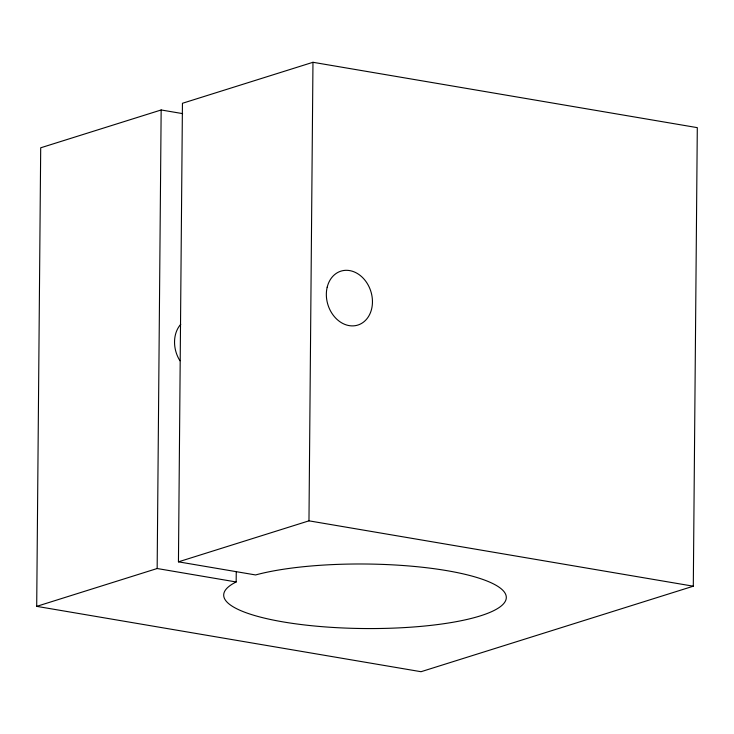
<?xml version="1.0" encoding="UTF-8"?>
<svg xmlns="http://www.w3.org/2000/svg" width="734" height="734" viewBox="0 0 734 734"><rect width="100%" height="100%" fill="white"/><g stroke="black" fill="none" stroke-linecap="round" stroke-linejoin="round"><path stroke-width="1.1" d="M36.7 606.357L157.159 568.52L236.164 581.961A141.304 32.268 0.5 0 0 366.844 628.561A141.304 32.268 0.5 0 0 492.266 583.31A141.304 32.268 0.5 0 0 255.579 574.951L178.445 561.84L182.445 103.283L312.968 62.289L697.3 127.643L693.3 586.2L421.032 671.711L36.7 606.357L40.7 147.8L161.159 109.972L182.61 113.614M157.159 568.52L161.159 109.972M236.164 581.961L236.256 571.639M178.445 561.84L308.968 520.837L312.968 62.289M308.968 520.837L693.3 586.2M179.958 360.761A28.259 22.479 72.6 0 1 180.757 324.3M327.19 287.187A28.259 22.479 72.6 0 0 355.137 325.694A28.259 22.479 72.6 0 0 365.871 281.416A28.259 22.479 72.6 0 0 327.19 287.187"/></g></svg>
